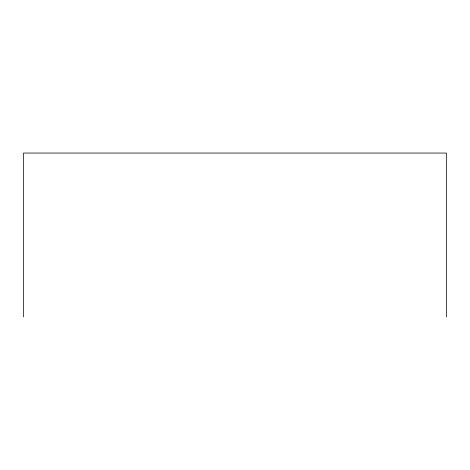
<?xml version="1.0" encoding="UTF-8"?>
<svg xmlns="http://www.w3.org/2000/svg" width="470" height="470" viewBox="0 0 470 470"><rect width="100%" height="100%" fill="white"/><g stroke="black" fill="none" stroke-linecap="round" stroke-linejoin="round"><path stroke-width="0.7" d="M446.5 316.945L446.5 153.055L23.5 153.055L23.5 316.945"/></g></svg>
